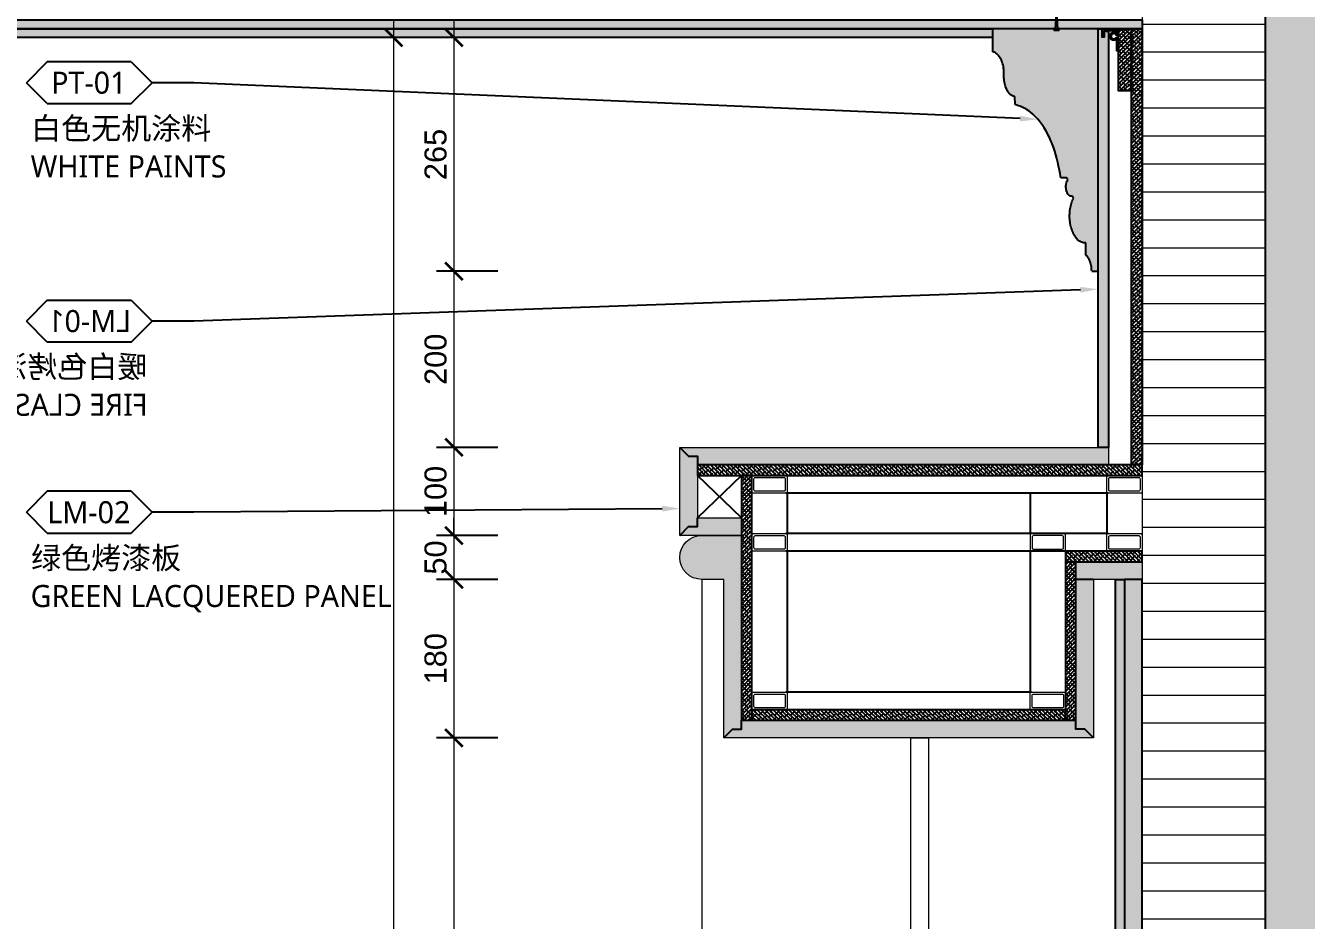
# Model space of a CAD drawing. Header units: millimetres. Extents: x 90086 to 135690, y -7745 to 15991.
# Drawn here: x 131952 to 133406, y 3968 to 4984 of the extents above; entities that cross this region are included whole.
import ezdxf
from ezdxf import colors
from ezdxf.entities.mleader import LeaderData, LeaderLine
from ezdxf.enums import TextEntityAlignment as Align
from ezdxf.math import Vec2, Vec3

# ---------------------------------------------------------------- set-up
doc = ezdxf.new("R2010")
doc.units = ezdxf.units.MM
doc.layers.get('Defpoints').update_dxf_attribs({"color": 250})
for name, color, linetype, lineweight in [('_ACM-A-ANNO-DIMS', 2, 'Continuous', 13), ('_ACM-A-ANNO-DIMS @ 10', 2, 'Continuous', 13), ('_ACM-A-DETL-PATT', 8, 'Continuous', 0), ('_ACM-A-DETL-THIN', 2, 'Continuous', 9), ('_ACM-A-WALL-HACH', 251, 'Continuous', 9), ('I-WALL', 6, 'Continuous', 13), ('IA10-16 Floor Detail$0$A-ELEV-HATC-8', 8, 'Continuous', 5)]:
    doc.layers.add(name, color=color, linetype=linetype, lineweight=lineweight)
for name, color, linetype in [('I-DETL-LW01', 1, 'Continuous'), ('I-DETL-LW02', 2, 'Continuous'), ('I-DETL-LW08', 8, 'Continuous'), ('I-DETL-LW251', 251, 'Continuous'), ('PE-尺寸标注', 44, 'Continuous'), ('WALL TYPE$0$G-ANNO-NOTE-CH', 7, 'Continuous'), ('WALL TYPE$0$HATCH', 8, 'Continuous')]:
    doc.layers.add(name, color=color, linetype=linetype)
doc.styles.add('Arial', font='ARIALUNI.ttf')
doc.styles.add('WALL TYPE$0$Aecom Chinese', font='Microsoft YaHei.ttf')
doc.dimstyles.new('Aec-Arch-M-注释性', dxfattribs={"dimscale": 2, "dimtxt": 2.5, "dimasz": 2, "dimexe": 2, "dimexo": 2, "dimgap": 0.8, "dimtad": 1, "dimdec": 0, "dimrnd": 5, "dimzin": 3, "dimdsep": 46, "dimtxsty": 'Arial', "dimblk": 'WALL TYPE$0$_ArchTick', "dimcen": 2.5, "dimdle": 2, "dimclrd": 256, "dimclrt": 256, "dimazin": 2, "dimtfac": 0.75, "dimtdec": 0, "dimtix": 1, "dimtmove": 2, "dimatfit": 2, "dimfxl": 5, "dimfxlon": 1, "dimtolj": 1, "dimtzin": 0, "dimlwd": -1, "dimarcsym": 0})

# ---------------------------------------------------------------- blocks, each defined once
blk = doc.blocks.new('*U118')
h = blk.add_hatch()
h.set_pattern_fill('0-钢筋混凝土001-DOM', color=250, scale=15, pattern_type=2)
h.set_pattern_definition([(45, (-330, 640), (-53.033, 53.033), []), (50, (-330, 640), (107.58903, -9.4128), [11.25, -123.75]), (355, (-330, 640), (-20.8127, 112.8288), [9, -99]), (100.4514, (-321.03, 639.22), (86.7764, 103.4159), [9.561, -105.1713]), (46.1842, (-330, 670), (160.0862, -24.8279), [16.875, -185.625]), (96.6356, (-316.66, 667.93), (140.1994, 146.1177), [14.3415, -157.757]), (351.1842, (-330, 670), (140.1993, 146.1178), [13.5, -148.5]), (21, (-315, 662.5), (89.53606, -60.39283), [11.25, -123.75]), (326, (-315, 662.5), (36.4973, 108.7725), [9, -99]), (71.4514, (-307.54, 657.47), (126.0334, 48.3796), [9.561, -105.1713]), (37.5, (-330, 640), (1.82398, 49.93408), [0.75, -97.8, 0.75, -100.5, 0.75, -99.375]), (7.5, (-330, 640), (39.46043, 59.16176), [0.75, -57.3, 0.75, -95.55, 0.75, -37.875]), (327.5, (-363.45, 640), (80.07337, -3.38323), [0.75, -37.5, 0.75, -117, 0.75, -155.25]), (317.5, (-378.45, 640), (87.47793, 15.01575), [0.75, -48.75, 0.75, -77.7, 0.75, -110.25])])
h.paths.add_polyline_path([(11800.4, -5294.2), (12330.4, -5294.2), (12330.4, -10369.2), (11800.4, -10369.2)])
blk.add_lwpolyline([(11800.4, -5294.2), (12330.4, -5294.2), (12330.4, -10369.2), (11800.4, -10369.2)], close=True)
blk = doc.blocks.new('WALL TYPE$0$T4')
at = {"ltscale": 3}
h = blk.add_hatch(dxfattribs=at)
h.set_pattern_fill('ANSI31', color=256, scale=19.999872, style=0)
h.set_pattern_definition([(45, (-55928.5647, -42382.0208), (-1.76775564, 1.76775564), [])])
h.paths.add_polyline_path([(0, 25), (-1.3, 5), (1.3, 5)])
for p, q in [((-1.5, 2), (0, 25)), ((0, 25), (1.5, 2)), ((-1.5, 2), (-3, 0)), ((-1.5, 2), (1.5, 2)), ((-1.3, 5), (1.3, 5)), ((1.5, 2), (3, 0))]:
    blk.add_line(p, q, dxfattribs=at)
blk.add_lwpolyline([(-3, 0), (3, 0)], dxfattribs=at)
blk = doc.blocks.new('K_20')
at = {"layer": '_ACM-A-DETL-PATT'}
for points in [[(-18.5, -20), (18.5, -20, 0.4142136), (20, -18.5), (20, -1.5, 0.4142136), (18.5, 0), (-18.5, 0, 0.4142136), (-20, -1.5), (-20, -18.5, 0.4142136)], [(-16.25, -17.75), (16.25, -17.75, 0.4142136), (17.75, -16.25), (17.75, -3.75, 0.4142136), (16.25, -2.25), (-16.25, -2.25, 0.4142136), (-17.75, -3.75), (-17.75, -16.25, 0.4142136)]]:
    blk.add_lwpolyline(points, format="xyb", close=True, dxfattribs=at)
blk = doc.blocks.new('WALL TYPE$0$_ArchTick')
at = {"color": 0, "linetype": 'ByBlock', "const_width": 0.15}
blk.add_lwpolyline([(-0.5, -0.5), (0.5, 0.5)], dxfattribs=at)
blk = doc.blocks.new('*D285')
at = {"layer": '_ACM-A-ANNO-DIMS', "transparency": 16777216}
blk.add_line((132438.2, 4195.4), (132438.2, 3100.7), dxfattribs=at)
at = {"layer": '_ACM-A-ANNO-DIMS', "color": 0, "lineweight": -2, "transparency": 16777216}
for p, q in [((132488.2, 4175.4), (132418.2, 4175.4)), ((132488.2, 3120.7), (132418.2, 3120.7))]:
    blk.add_line(p, q, dxfattribs=at)
at = {"layer": 'Defpoints', "color": 0, "transparency": 16777216}
for p in [(132527.1, 4175.4), (132438.2, 3120.7), (132527.1, 3120.7)]:
    blk.add_point(p, dxfattribs=at)
at = {"layer": '_ACM-A-ANNO-DIMS', "transparency": 16777216, "xscale": 20, "yscale": 20, "zscale": 20}
for p, rotation in [((132438.2, 4175.4), 90), ((132438.2, 3120.7), 270)]:
    blk.add_blockref('WALL TYPE$0$_ArchTick', p, dxfattribs=dict(at, rotation=rotation))
at = {"layer": '_ACM-A-ANNO-DIMS', "transparency": 16777216, "insert": (132417.4, 3648), "char_height": 25, "attachment_point": 5, "rotation": 90, "style": 'Arial'}
blk.add_mtext('\\A1;1055', dxfattribs=at)
blk = doc.blocks.new('*D286')
at = {"layer": '_ACM-A-ANNO-DIMS', "transparency": 16777216}
blk.add_line((132438.2, 4375.4), (132438.2, 4155.4), dxfattribs=at)
at = {"layer": '_ACM-A-ANNO-DIMS', "color": 0, "lineweight": -2, "transparency": 16777216}
for p, q in [((132488.2, 4355.4), (132418.2, 4355.4)), ((132488.2, 4175.4), (132418.2, 4175.4))]:
    blk.add_line(p, q, dxfattribs=at)
at = {"layer": 'Defpoints', "color": 0, "transparency": 16777216}
for p in [(132527.1, 4355.4), (132438.2, 4175.4), (132527.1, 4175.4)]:
    blk.add_point(p, dxfattribs=at)
at = {"layer": '_ACM-A-ANNO-DIMS', "transparency": 16777216, "xscale": 20, "yscale": 20, "zscale": 20}
for p, rotation in [((132438.2, 4355.4), 90), ((132438.2, 4175.4), 270)]:
    blk.add_blockref('WALL TYPE$0$_ArchTick', p, dxfattribs=dict(at, rotation=rotation))
at = {"layer": '_ACM-A-ANNO-DIMS', "transparency": 16777216, "insert": (132417.4, 4265.4), "char_height": 25, "attachment_point": 5, "rotation": 90, "style": 'Arial'}
blk.add_mtext('\\A1;180', dxfattribs=at)
blk = doc.blocks.new('*D287')
at = {"layer": '_ACM-A-ANNO-DIMS', "transparency": 16777216}
for p, q in [((132438.2, 4405.2), (132438.2, 4425.2)), ((132438.2, 4405.2), (132438.2, 4355.4)), ((132438.2, 4355.4), (132438.2, 4335.4))]:
    blk.add_line(p, q, dxfattribs=at)
at = {"layer": '_ACM-A-ANNO-DIMS', "color": 0, "lineweight": -2, "transparency": 16777216}
for p, q in [((132488.2, 4405.2), (132418.2, 4405.2)), ((132488.2, 4355.4), (132418.2, 4355.4))]:
    blk.add_line(p, q, dxfattribs=at)
at = {"layer": 'Defpoints', "color": 0, "transparency": 16777216}
for p in [(132527.1, 4405.2), (132438.2, 4355.4), (132527.1, 4355.4)]:
    blk.add_point(p, dxfattribs=at)
at = {"layer": '_ACM-A-ANNO-DIMS', "transparency": 16777216, "xscale": 20, "yscale": 20, "zscale": 20}
for p, rotation in [((132438.2, 4405.2), 270), ((132438.2, 4355.4), 90)]:
    blk.add_blockref('WALL TYPE$0$_ArchTick', p, dxfattribs=dict(at, rotation=rotation))
at = {"layer": '_ACM-A-ANNO-DIMS', "transparency": 16777216, "insert": (132417.4, 4380.3), "char_height": 25, "attachment_point": 5, "rotation": 90, "style": 'Arial'}
blk.add_mtext('\\A1;50', dxfattribs=at)
blk = doc.blocks.new('*D288')
at = {"layer": '_ACM-A-ANNO-DIMS', "transparency": 16777216}
blk.add_line((132438.2, 4525.4), (132438.2, 4385.2), dxfattribs=at)
at = {"layer": '_ACM-A-ANNO-DIMS', "color": 0, "lineweight": -2, "transparency": 16777216}
for p, q in [((132488.2, 4505.4), (132418.2, 4505.4)), ((132488.2, 4405.2), (132418.2, 4405.2))]:
    blk.add_line(p, q, dxfattribs=at)
at = {"layer": 'Defpoints', "color": 0, "transparency": 16777216}
for p in [(132527.1, 4505.4), (132438.2, 4405.2), (132527.1, 4405.2)]:
    blk.add_point(p, dxfattribs=at)
at = {"layer": '_ACM-A-ANNO-DIMS', "transparency": 16777216, "xscale": 20, "yscale": 20, "zscale": 20}
for p, rotation in [((132438.2, 4505.4), 90), ((132438.2, 4405.2), 270)]:
    blk.add_blockref('WALL TYPE$0$_ArchTick', p, dxfattribs=dict(at, rotation=rotation))
at = {"layer": '_ACM-A-ANNO-DIMS', "transparency": 16777216, "insert": (132417.4, 4455.3), "char_height": 25, "attachment_point": 5, "rotation": 90, "style": 'Arial'}
blk.add_mtext('\\A1;100', dxfattribs=at)
blk = doc.blocks.new('*D289')
at = {"layer": '_ACM-A-ANNO-DIMS', "transparency": 16777216}
blk.add_line((132438.2, 4725.4), (132438.2, 4485.4), dxfattribs=at)
at = {"layer": '_ACM-A-ANNO-DIMS', "color": 0, "lineweight": -2, "transparency": 16777216}
for p, q in [((132488.2, 4705.4), (132418.2, 4705.4)), ((132488.2, 4505.4), (132418.2, 4505.4))]:
    blk.add_line(p, q, dxfattribs=at)
at = {"layer": 'Defpoints', "color": 0, "transparency": 16777216}
for p in [(132527.1, 4705.4), (132438.2, 4505.4), (132527.1, 4505.4)]:
    blk.add_point(p, dxfattribs=at)
at = {"layer": '_ACM-A-ANNO-DIMS', "transparency": 16777216, "xscale": 20, "yscale": 20, "zscale": 20}
for p, rotation in [((132438.2, 4705.4), 90), ((132438.2, 4505.4), 270)]:
    blk.add_blockref('WALL TYPE$0$_ArchTick', p, dxfattribs=dict(at, rotation=rotation))
at = {"layer": '_ACM-A-ANNO-DIMS', "transparency": 16777216, "insert": (132417.4, 4605.4), "char_height": 25, "attachment_point": 5, "rotation": 90, "style": 'Arial'}
blk.add_mtext('\\A1;200', dxfattribs=at)
blk = doc.blocks.new('*D290')
at = {"layer": '_ACM-A-ANNO-DIMS', "transparency": 16777216}
blk.add_line((132438.2, 4990.7), (132438.2, 4685.4), dxfattribs=at)
at = {"layer": '_ACM-A-ANNO-DIMS', "color": 0, "lineweight": -2, "transparency": 16777216}
for p, q in [((132488.2, 4970.7), (132418.2, 4970.7)), ((132488.2, 4705.4), (132418.2, 4705.4))]:
    blk.add_line(p, q, dxfattribs=at)
at = {"layer": 'Defpoints', "color": 0, "transparency": 16777216}
for p in [(132527.1, 4970.7), (132438.2, 4705.4), (132527.1, 4705.4)]:
    blk.add_point(p, dxfattribs=at)
at = {"layer": '_ACM-A-ANNO-DIMS', "transparency": 16777216, "xscale": 20, "yscale": 20, "zscale": 20}
for p, rotation in [((132438.2, 4970.7), 90), ((132438.2, 4705.4), 270)]:
    blk.add_blockref('WALL TYPE$0$_ArchTick', p, dxfattribs=dict(at, rotation=rotation))
at = {"layer": '_ACM-A-ANNO-DIMS', "transparency": 16777216, "insert": (132417.4, 4838), "char_height": 25, "attachment_point": 5, "rotation": 90, "style": 'Arial'}
blk.add_mtext('\\A1;265', dxfattribs=at)
blk = doc.blocks.new('*D291')
at = {"layer": '_ACM-A-ANNO-DIMS', "transparency": 16777216}
blk.add_line((132369.7, 4990.7), (132369.7, 1250.7), dxfattribs=at)
at = {"layer": '_ACM-A-ANNO-DIMS', "color": 0, "lineweight": -2, "transparency": 16777216}
for p, q in [((132419.7, 4970.7), (132349.7, 4970.7)), ((132419.7, 1270.7), (132349.7, 1270.7))]:
    blk.add_line(p, q, dxfattribs=at)
at = {"layer": 'Defpoints', "color": 0, "transparency": 16777216}
for p in [(132527.1, 4970.7), (132369.7, 1270.7), (132527.1, 1270.7)]:
    blk.add_point(p, dxfattribs=at)
at = {"layer": '_ACM-A-ANNO-DIMS', "transparency": 16777216, "xscale": 20, "yscale": 20, "zscale": 20}
for p, rotation in [((132369.7, 4970.7), 90), ((132369.7, 1270.7), 270)]:
    blk.add_blockref('WALL TYPE$0$_ArchTick', p, dxfattribs=dict(at, rotation=rotation))
at = {"layer": '_ACM-A-ANNO-DIMS', "transparency": 16777216, "insert": (132349, 3120.7), "char_height": 25, "attachment_point": 5, "rotation": 90, "style": 'Arial'}
blk.add_mtext('\\A1;3700', dxfattribs=at)
blk = doc.blocks.new('WHA12202707')
at = {"transparency": 16777216}
for p, q in [((2.38, 2.38), (0, 0)), ((11.91, 2.38), (2.38, 2.38)), ((11.91, 2.38), (14.29, 0)), ((2.38, -2.38), (0, 0)), ((11.91, -2.38), (14.29, 0)), ((2.38, -2.38), (11.91, -2.38))]:
    blk.add_line(p, q, dxfattribs=at)
at = {"transparency": 16777216, "style": 'WALL TYPE$0$Aecom Chinese'}
blk.add_attdef('英文2', (0.49, -14.58), '', height=2.5, dxfattribs=at)
at = {"layer": 'WALL TYPE$0$G-ANNO-NOTE-CH', "transparency": 16777216, "style": 'WALL TYPE$0$Aecom Chinese'}
blk.add_attdef('编号', text='', height=2.5, dxfattribs=at).set_placement((7.1, 0), align=Align.MIDDLE)
for tag, p in [('中文', (0.54, -5.18)), ('英文', (0.49, -9.51))]:
    blk.add_attdef(tag, text='', height=2.5, dxfattribs=at).set_placement(p, align=Align.MIDDLE_LEFT)

msp = doc.modelspace()

# ---------------------------------------------------------------- hatches: boundary and pattern name
at = {"layer": '_ACM-A-WALL-HACH'}
h = msp.add_hatch(dxfattribs=at)
h.set_pattern_fill('ANSI31', color=256, scale=10, angle=-45)
h.set_pattern_definition([(360, (119955.28, 93028.86), (1e-14, 31.75), [])])
h.paths.add_polyline_path([(133359.7, 870.7), (133359.7, 5895.7), (133219.7, 5895.7), (133219.7, 870.7)])
at = {"layer": 'I-DETL-LW251'}
h = msp.add_hatch(dxfattribs=at)
h.set_pattern_fill('AR-SAND', color=250, scale=0.05, angle=180, style=0)
h.set_pattern_definition([(217.5, (144109.6303, 23031.4153), (0.08000156, -2.44706619), [0, -1.9304, 0, -2.159, 0, -2.06375]), (187.5, (144109.6303, 23031.4153), (-2.2476164, -3.5841255), [0, -1.0414, 0, -1.7399, 0, -0.66675]), (147.5, (144111.1924, 23031.4153), (-3.95496185, -0.00718592), [0, -0.635, 0, -2.286, 0, -2.9845]), (137.5, (144111.1924, 23031.4153), (-3.81778226, -1.1146466), [0, -0.3175, 0, -1.4986, 0, -1.7145])])
h.paths.add_polyline_path([(133219.7, 4980.7), (129039.7, 4980.7), (129039.7, 4990.7), (133219.7, 4990.7)])
h = msp.add_hatch(dxfattribs=at)
h.set_pattern_fill('AR-SAND', color=250, scale=0.05, angle=180, style=0)
h.set_pattern_definition([(217.5, (144109.6303, 23021.4153), (0.08000156, -2.44706619), [0, -1.9304, 0, -2.159, 0, -2.06375]), (187.5, (144109.6303, 23021.4153), (-2.2476164, -3.5841255), [0, -1.0414, 0, -1.7399, 0, -0.66675]), (147.5, (144111.1924, 23021.4153), (-3.95496185, -0.00718592), [0, -0.635, 0, -2.286, 0, -2.9845]), (137.5, (144111.1924, 23021.4153), (-3.81778226, -1.1146466), [0, -0.3175, 0, -1.4986, 0, -1.7145])])
h.paths.add_polyline_path([(133049.7, 4970.7), (129039.7, 4970.7), (129039.7, 4980.7), (133049.7, 4980.7)])
h = msp.add_hatch(dxfattribs=at)
h.set_pattern_fill('AR-SAND', color=250, scale=0.05, angle=180, style=0)
h.set_pattern_definition([(217.5, (132673.5783, 4705.3645), (0.0800016, -2.447066), [0, -1.9304, 0, -2.159, 0, -2.06375]), (187.5, (132673.5783, 4705.3645), (-2.247616, -3.584126), [0, -1.0414, 0, -1.7399, 0, -0.66675]), (147.5, (132675.1404, 4705.3645), (-3.954962, -0.007186), [0, -0.635, 0, -2.286, 0, -2.9845]), (137.5, (132675.1404, 4705.3645), (-3.817782, -1.114647), [0, -0.3175, 0, -1.4986, 0, -1.7145])])
edge = h.paths.add_edge_path()
edge.add_spline(control_points=[(133127.5, 4811.5), (133125.3, 4823.2), (133122.2, 4840.3), (133110.9, 4866), (133099.5, 4881.8), (133085.3, 4891.5), (133079.2, 4893.5), (133075.6, 4894.6)], knot_values=[0, 0, 0, 0, 35.548758, 51.802772, 84.100241, 92.033165, 103.123763, 103.123763, 103.123763, 103.123763], degree=3, periodic=0)
edge.add_line((133075.6, 4894.6), (133075.4, 4903.8))
edge.add_spline(control_points=[(133075.4, 4903.8), (133075.1, 4903.8), (133074.1, 4903.9), (133072, 4904.6), (133069.7, 4906.3), (133067.2, 4909.3), (133064.9, 4913.8), (133063.6, 4918.8), (133062.9, 4923.4), (133062.9, 4925.7), (133062.9, 4926.9)], knot_values=[0, 0, 0, 0, 1.005798, 3.012987, 6.320653, 9.569338, 14.716258, 21.389165, 24.91162, 28.497058, 28.497058, 28.497058, 28.497058], degree=3, periodic=0)
edge.add_spline(control_points=[(133062.9, 4926.9), (133062.9, 4927.5), (133062.9, 4928.8), (133062.9, 4931.8), (133062.6, 4935.4), (133061.9, 4939.5), (133060.9, 4942.8), (133059.7, 4945.8), (133058.1, 4948.8), (133056.1, 4951.3), (133053.9, 4953.2), (133052.1, 4954), (133050.8, 4954.4), (133050.1, 4954.5), (133049.7, 4954.6)], knot_values=[0, 0, 0, 0, 1.805164, 3.656498, 9.134387, 12.68478, 16.107635, 19.329321, 22.329055, 26.397763, 28.815864, 31.040912, 32.106529, 33.155319, 33.155319, 33.155319, 33.155319], degree=3, periodic=0)
edge.add_line((133049.7, 4954.6), (133049.7, 4970.7))
edge.add_line((133049.7, 4970.7), (133049.7, 4980.7))
edge.add_line((133049.7, 4980.7), (133169.7, 4980.7))
edge.add_line((133169.7, 4980.7), (133169.7, 4705.4))
edge.add_line((133169.7, 4705.4), (133162.5, 4705.4))
edge.add_spline(control_points=[(133162.5, 4705.4), (133162.4, 4707.6), (133162.3, 4710.8), (133161.3, 4715), (133160.1, 4718.3), (133158.4, 4721.4), (133156.8, 4723.1), (133156, 4723.8)], knot_values=[0, 0, 0, 0, 6.613934, 9.596978, 13.010541, 16.993684, 20.094931, 20.094931, 20.094931, 20.094931], degree=3, periodic=0)
edge.add_line((133156, 4723.8), (133156, 4737.7))
edge.add_spline(control_points=[(133156, 4737.7), (133155.4, 4737.6), (133154.1, 4737.5), (133151.4, 4738), (133148.1, 4739.6), (133145.4, 4742.3), (133142.8, 4745.9), (133141.1, 4749.3), (133139.7, 4753), (133138.9, 4756.1), (133138.2, 4759.3), (133137.7, 4762.7), (133137.4, 4767.3), (133137.5, 4771.9), (133138.1, 4776.4), (133138.7, 4779.6), (133139.5, 4782.7), (133140.5, 4785.7), (133141.3, 4787.5), (133141.8, 4788.4)], knot_values=[0, 0, 0, 0, 1.954924, 3.912581, 8.036047, 12.727463, 15.354572, 21.082902, 24.15009, 27.336912, 30.629704, 34.013579, 37.472966, 44.386358, 47.768597, 51.076992, 54.295003, 57.407742, 60.402672, 60.402672, 60.402672, 60.402672], degree=3, periodic=0)
edge.add_line((133141.8, 4788.4), (133140.5, 4790.7))
edge.add_spline(control_points=[(133140.5, 4790.7), (133140.2, 4790.7), (133139.7, 4790.5), (133139, 4790.5), (133138.2, 4790.7), (133137.5, 4791), (133136.8, 4791.5), (133135.9, 4792.4), (133134.9, 4793.8), (133134, 4795.9), (133133.5, 4798.4), (133133.3, 4800.9), (133133.4, 4803.1), (133133.7, 4805.2), (133134.2, 4807.2), (133134.9, 4808.5), (133135.3, 4809.2)], knot_values=[0, 0, 0, 0, 0.762887, 1.520097, 2.255824, 3.038394, 3.873486, 4.776804, 6.811339, 9.092138, 11.573687, 14.203705, 16.847905, 18.128699, 20.56714, 22.802331, 22.802331, 22.802331, 22.802331], degree=3, periodic=0)
edge.add_line((133135.3, 4809.2), (133134, 4811.5))
edge.add_line((133134, 4811.5), (133127.5, 4811.5))
h = msp.add_hatch(dxfattribs=at)
h.set_pattern_fill('ANSI38', color=250)
h.set_pattern_definition([(45, (134042.6105, 5448.942), (-2.245064, 2.245064), []), (135, (134042.6105, 5448.942), (-6.735192, 2.245064), [7.9375, -4.7625])])
h.paths.add_polyline_path([(133207.8, 4910.1), (133193, 4910.1), (133193, 4980.7), (133207.8, 4980.7)])
h = msp.add_hatch(dxfattribs=at)
h.set_pattern_fill('ANSI38', color=250)
h.set_pattern_definition([(45, (97051.8234, -5846.408), (-2.24506403, 2.24506403), []), (135, (97051.8234, -5846.408), (-6.7351921, 2.24506403), [7.9375, -4.7625])])
h.paths.add_polyline_path([(133219.8, 4485.4), (133207.8, 4485.4), (133207.8, 4980.7), (133219.8, 4980.7)])
h = msp.add_hatch(dxfattribs=at)
h.set_pattern_fill('ANSI38', color=250, angle=-90)
h.set_pattern_definition([(315, (124042.455, 59708.2444), (2.24506403, 2.24506403), []), (45, (124042.455, 59708.2444), (2.24506403, 6.73519209), [7.9375, -4.7625])])
h.paths.add_polyline_path([(133219.7, 4473.4), (133219.7, 4485.4), (132714.7, 4485.4), (132714.7, 4473.4)])
h = msp.add_hatch(dxfattribs=at)
h.set_pattern_fill('ANSI38', color=250)
h.set_pattern_definition([(45, (77541.8305, -4476.891), (-2.24506403, 2.24506403), []), (135, (77541.8305, -4476.891), (-6.73519209, 2.24506403), [7.9375, -4.7625])])
h.paths.add_polyline_path([(132776.7, 4473.4), (132764.7, 4473.4), (132764.7, 4195.4), (132776.7, 4195.4)])
h = msp.add_hatch(dxfattribs=at)
h.set_pattern_fill('ANSI38', color=250, angle=-90)
h.set_pattern_definition([(315, (124042.455, 59610.2444), (2.24506403, 2.24506403), []), (45, (124042.455, 59610.2444), (2.24506403, 6.73519209), [7.9375, -4.7625])])
h.paths.add_polyline_path([(133219.7, 4375.4), (133219.7, 4387.4), (133132.7, 4387.4), (133132.7, 4375.4)])
h = msp.add_hatch(dxfattribs=at)
h.set_pattern_fill('ANSI38', color=250)
h.set_pattern_definition([(45, (77909.8218, -4476.891), (-2.24506403, 2.24506403), []), (135, (77909.8218, -4476.891), (-6.73519209, 2.24506403), [7.9375, -4.7625])])
h.paths.add_polyline_path([(133144.7, 4375.4), (133132.7, 4375.4), (133132.7, 4195.4), (133144.7, 4195.4)])
h = msp.add_hatch(dxfattribs=at)
h.set_pattern_fill('ANSI38', color=250, angle=90)
h.set_pattern_definition([(135, (141612.086, -51027.5154), (-2.24506403, -2.24506403), []), (225, (141612.086, -51027.5154), (-2.24506403, -6.73519209), [7.9375, -4.7625])])
h.paths.add_polyline_path([(132776.7, 4207.4), (132776.7, 4195.4), (133132.7, 4195.4), (133132.7, 4207.4)])
at = {"layer": 'IA10-16 Floor Detail$0$A-ELEV-HATC-8'}
h = msp.add_hatch(dxfattribs=at)
h.set_pattern_fill('ANSI33', color=8)
h.paths.add_polyline_path([(133189.7, 4355.4), (133199.7, 4355.4), (133199.7, 3105.7), (133189.7, 3105.7)])
at = {"layer": 'PE-尺寸标注'}
h = msp.add_hatch(dxfattribs=at)
h.set_pattern_fill('木纹面1', color=250, scale=5, style=0, pattern_type=2)
h.set_pattern_definition([(63.43495, (97275.375, -6001.798), (20, -1e-09), [4.621368, -17.739311]), (40.601295, (97262.217, -5984.504), (20, 2e-08), [4.158067, -88.037378]), (40.601295, (97272.217, -5964.504), (20, 2e-08), [4.158067, -88.037378]), (40.601295, (97282.217, -5944.504), (20, -1e-08), [4.158067, -88.037378]), (63.43495, (97265.227, -6004.592), (20, -1e-09), [4.237008, -18.123672]), (50.19443, (97267.122, -6000.803), (20, 8e-10), [2.24049, -75.862006]), (50.19443, (97277.122, -5980.803), (20, 8e-10), [2.24049, -75.862006]), (50.19443, (97287.122, -5960.803), (20, 8e-10), [2.24049, -75.862006]), (21.80141, (97268.556, -5999.0815), (20, -3e-08), [2.868712, -50.982936]), (33.690068, (97271.22, -5998.016), (20, -1e-08), [2.521813, -33.5337]), (63.43495, (97273.318, -5996.617), (20, -8e-09), [3.355288, -19.005391]), (45, (97274.819, -5993.616), (20, 0), [2.717818, -53.850724]), (45, (97284.819, -5973.616), (20, 0), [2.717818, -53.850724]), (21.80141, (97276.74, -5991.6944), (20, -3e-08), [2.19237, -51.659278]), (63.43495, (97258.746, -6005.055), (20, -8e-09), [7.1896, -15.17108]), (50.19443, (97261.961, -5998.624), (20, 8e-10), [4.573562, -73.528935]), (50.19443, (97271.961, -5978.624), (20, 8e-10), [4.573562, -73.528935]), (50.19443, (97281.961, -5958.624), (20, 8e-10), [4.573562, -73.528935]), (33.690068, (97264.889, -5995.11), (20, -1e-08), [2.24056, -33.814953]), (15.945396, (97266.7535, -5993.8676), (20, -1.45e-06), [3.562485, -69.238614]), (33.690068, (97270.179, -5992.889), (20, -1e-08), [4.092967, -31.962546]), (50.19443, (97273.584, -5990.619), (20, 8e-10), [5.197338, -72.90516]), (50.19443, (97283.584, -5970.619), (20, 8e-10), [5.197338, -72.90516]), (50.19443, (97293.584, -5950.619), (20, -3e-09), [5.197338, -72.90516]), (21.80141, (97276.912, -5986.626), (20, -3e-08), [5.714501, -48.137147]), (50.19443, (97257.441, -5997.664), (20, 8e-10), [5.214067, -72.88843]), (50.19443, (97267.441, -5977.664), (20, 8e-10), [5.214067, -72.88843]), (50.19443, (97277.441, -5957.664), (20, 8e-10), [5.214067, -72.88843]), (33.690068, (97260.779, -5993.658), (20, -1e-08), [4.838075, -31.217438]), (26.56505, (97264.805, -5990.975), (20, 1e-09), [7.98596, -81.45676]), (26.56505, (97274.805, -5970.975), (20, 1e-09), [7.98596, -81.45676]), (40.601295, (97271.948, -5987.403), (20, 2e-08), [4.3193, -87.876143]), (40.601295, (97281.948, -5967.403), (20, 2e-08), [4.3193, -87.876143]), (40.601295, (97291.948, -5947.403), (20, 2e-08), [4.3193, -87.876143]), (33.690068, (97258.776, -5990.88), (20, -1e-08), [2.735792, -33.319722]), (26.56505, (97261.052, -5989.363), (20, 8e-09), [7.158076, -82.284643]), (26.56505, (97271.052, -5969.363), (20, -8e-08), [7.158076, -82.284643]), (40.601295, (97267.455, -5986.161), (20, 2e-08), [1.700823, -90.49462]), (40.601295, (97277.455, -5966.161), (20, 2e-08), [1.700823, -90.49462]), (40.601295, (97287.455, -5946.161), (20, 2e-08), [1.700823, -90.49462])])
h.paths.add_polyline_path([(133181.7, 4505.4), (133169.7, 4505.4), (133169.7, 4980.7), (133174.2, 4980.7), (133174.2, 4971.5), (133177, 4971.5), (133177, 4978.1), (133181.7, 4978.1)])
h = msp.add_hatch(dxfattribs=at)
h.set_pattern_fill('木纹面1', color=250, scale=5, style=0, pattern_type=2)
h.set_pattern_definition([(63.435, (132712.644, 4406.231), (20, -1e-09), [4.6214, -17.7393]), (40.6013, (132699.487, 4423.525), (20, 2e-08), [4.158, -88.0374]), (40.6013, (132709.487, 4443.525), (20, 2e-08), [4.158, -88.0374]), (40.6013, (132719.487, 4463.525), (20, -1e-08), [4.158, -88.0374]), (63.435, (132702.496, 4403.436), (20, -1e-09), [4.237, -18.1237]), (50.1944, (132704.391, 4407.226), (20, 8e-10), [2.2405, -75.862]), (50.1944, (132714.391, 4427.226), (20, 8e-10), [2.2405, -75.862]), (50.1944, (132724.391, 4447.226), (20, 8e-10), [2.2405, -75.862]), (21.8014, (132705.8254, 4408.947), (20, -3e-08), [2.8687, -50.9829]), (33.69, (132708.489, 4410.012), (20, -1e-08), [2.5218, -33.5337]), (63.435, (132710.587, 4411.411), (20, -8e-09), [3.3553, -19.0054]), (45, (132712.088, 4414.412), (20, 0), [2.7178, -53.8507]), (45, (132722.088, 4434.412), (20, 0), [2.7178, -53.8507]), (21.8014, (132714.0095, 4416.334), (20, -3e-08), [2.1924, -51.6593]), (63.435, (132696.015, 4402.974), (20, -8e-09), [7.1896, -15.1711]), (50.1944, (132699.23, 4409.405), (20, 8e-10), [4.5736, -73.529]), (50.1944, (132709.23, 4429.405), (20, 8e-10), [4.5736, -73.529]), (50.1944, (132719.23, 4449.405), (20, 8e-10), [4.5736, -73.529]), (33.69, (132702.158, 4412.918), (20, -1e-08), [2.24056, -33.81495]), (15.9454, (132704.0226, 4414.161), (20, -1e-06), [3.5625, -69.2386]), (33.69, (132707.448, 4415.14), (20, -1e-08), [4.093, -31.96255]), (50.1944, (132710.854, 4417.41), (20, 8e-10), [5.1973, -72.9052]), (50.1944, (132720.854, 4437.41), (20, 8e-10), [5.1973, -72.9052]), (50.1944, (132730.854, 4457.41), (20, -3e-09), [5.1973, -72.9052]), (21.8014, (132714.181, 4421.403), (20, -3e-08), [5.7145, -48.13715]), (50.1944, (132694.71, 4410.365), (20, 8e-10), [5.214, -72.8884]), (50.1944, (132704.71, 4430.365), (20, 8e-10), [5.214, -72.8884]), (50.1944, (132714.71, 4450.365), (20, 8e-10), [5.214, -72.8884]), (33.69, (132698.048, 4414.37), (20, -1e-08), [4.8381, -31.2174]), (26.565, (132702.074, 4417.054), (20, 1e-09), [7.986, -81.4568]), (26.565, (132712.074, 4437.054), (20, 1e-09), [7.986, -81.4568]), (40.6013, (132709.217, 4420.625), (20, 2e-08), [4.3193, -87.8761]), (40.6013, (132719.217, 4440.625), (20, 2e-08), [4.3193, -87.8761]), (40.6013, (132729.217, 4460.625), (20, 2e-08), [4.3193, -87.8761]), (33.69, (132696.045, 4417.148), (20, -1e-08), [2.7358, -33.3197]), (26.565, (132698.321, 4418.666), (20, 8e-09), [7.1581, -82.2846]), (26.565, (132708.321, 4438.666), (20, -8e-08), [7.1581, -82.2846]), (40.6013, (132704.724, 4421.867), (20, 2e-08), [1.7008, -90.4946]), (40.6013, (132714.724, 4441.867), (20, 2e-08), [1.7008, -90.4946]), (40.6013, (132724.724, 4461.867), (20, 2e-08), [1.7008, -90.4946])])
h.paths.add_polyline_path([(133181.7, 4485.4), (133181.7, 4505.4), (132694.7, 4505.4), (132694.7, 4405.4), (132764.7, 4405.4), (132764.7, 4425.4), (132714.7, 4425.4), (132714.7, 4485.4)])
h = msp.add_hatch(dxfattribs=at)
h.set_pattern_fill('木纹面1', color=250, scale=5, style=0, pattern_type=2)
h.set_pattern_definition([(63.435, (132712.644, 4176.231), (20, -1e-09), [4.6214, -17.7393]), (40.6013, (132699.487, 4193.525), (20, 2e-08), [4.158, -88.0374]), (40.6013, (132709.487, 4213.525), (20, 2e-08), [4.158, -88.0374]), (40.6013, (132719.487, 4233.525), (20, -1e-08), [4.158, -88.0374]), (63.435, (132702.496, 4173.436), (20, -1e-09), [4.237, -18.1237]), (50.1944, (132704.391, 4177.226), (20, 8e-10), [2.2405, -75.862]), (50.1944, (132714.391, 4197.226), (20, 8e-10), [2.2405, -75.862]), (50.1944, (132724.391, 4217.226), (20, 8e-10), [2.2405, -75.862]), (21.8014, (132705.8254, 4178.947), (20, -3e-08), [2.8687, -50.98294]), (33.69, (132708.489, 4180.012), (20, -1e-08), [2.5218, -33.5337]), (63.435, (132710.587, 4181.411), (20, -8e-09), [3.3553, -19.0054]), (45, (132712.088, 4184.412), (20, 0), [2.7178, -53.8507]), (45, (132722.088, 4204.412), (20, 0), [2.7178, -53.8507]), (21.8014, (132714.0095, 4186.334), (20, -3e-08), [2.1924, -51.6593]), (63.435, (132696.015, 4172.974), (20, -8e-09), [7.1896, -15.1711]), (50.1944, (132699.23, 4179.405), (20, 8e-10), [4.5736, -73.529]), (50.1944, (132709.23, 4199.405), (20, 8e-10), [4.5736, -73.529]), (50.1944, (132719.23, 4219.405), (20, 8e-10), [4.5736, -73.529]), (33.69, (132702.158, 4182.918), (20, -1e-08), [2.24056, -33.81495]), (15.9454, (132704.0226, 4184.161), (20, -1e-06), [3.5625, -69.2386]), (33.69, (132707.448, 4185.14), (20, -1e-08), [4.093, -31.96255]), (50.1944, (132710.854, 4187.41), (20, 8e-10), [5.1973, -72.9052]), (50.1944, (132720.854, 4207.41), (20, 8e-10), [5.1973, -72.9052]), (50.1944, (132730.854, 4227.41), (20, -3e-09), [5.1973, -72.9052]), (21.8014, (132714.181, 4191.403), (20, -3e-08), [5.7145, -48.13715]), (50.1944, (132694.71, 4180.365), (20, 8e-10), [5.214, -72.8884]), (50.1944, (132704.71, 4200.365), (20, 8e-10), [5.214, -72.8884]), (50.1944, (132714.71, 4220.365), (20, 8e-10), [5.214, -72.8884]), (33.69, (132698.048, 4184.37), (20, -1e-08), [4.8381, -31.21744]), (26.565, (132702.074, 4187.054), (20, 1e-09), [7.986, -81.4568]), (26.565, (132712.074, 4207.054), (20, 1e-09), [7.986, -81.4568]), (40.6013, (132709.217, 4190.625), (20, 2e-08), [4.3193, -87.8761]), (40.6013, (132719.217, 4210.625), (20, 2e-08), [4.3193, -87.8761]), (40.6013, (132729.217, 4230.625), (20, 2e-08), [4.3193, -87.8761]), (33.69, (132696.045, 4187.148), (20, -1e-08), [2.7358, -33.3197]), (26.565, (132698.321, 4188.666), (20, 8e-09), [7.1581, -82.2846]), (26.565, (132708.321, 4208.666), (20, -8e-08), [7.1581, -82.2846]), (40.6013, (132704.724, 4191.867), (20, 2e-08), [1.7008, -90.4946]), (40.6013, (132714.724, 4211.867), (20, 2e-08), [1.7008, -90.4946]), (40.6013, (132724.724, 4231.867), (20, 2e-08), [1.7008, -90.4946])])
h.paths.add_polyline_path([(132764.7, 4405.4), (132719.7, 4405.4, 1), (132719.7, 4355.4), (132744.7, 4355.4), (132744.7, 4175.4), (133164.7, 4175.4), (133164.7, 4355.4), (133219.7, 4355.4), (133219.7, 4375.4), (133144.7, 4375.4), (133144.7, 4195.4), (132764.7, 4195.4)])
at = {"layer": 'WALL TYPE$0$HATCH'}
h = msp.add_hatch(dxfattribs=at)
h.set_pattern_fill('AR-SAND', color=8, scale=0.1)
h.paths.add_polyline_path([(133219.7, 2120.7), (133219.7, 4355.4), (133199.7, 4355.4), (133199.7, 2100.7), (133219.7, 2100.7)])

# ---------------------------------------------------------------- linework, layer by layer
at = {"color": 251}
for p, q in [((132764.7, 4473.4), (132714.7, 4425.4)), ((132764.7, 4425.4), (132714.7, 4473.4))]:
    msp.add_line(p, q, dxfattribs=at)
msp.add_arc((133187.8, 4972.2, -0.4), 4.51, 45.3033, 314.6967)
at = {"layer": '_ACM-A-DETL-THIN'}
msp.add_lwpolyline([(133181.7, 4485.4), (132714.7, 4485.4), (132714.7, 4425.4), (132764.7, 4425.4), (132764.7, 4405.4), (132694.7, 4405.4), (132694.7, 4505.4), (133181.7, 4505.4)], close=True, dxfattribs=at)
msp.add_lwpolyline([(133219.7, 4375.4), (133219.7, 4355.4), (133164.7, 4355.4), (133164.7, 4175.4), (132744.7, 4175.4), (132744.7, 4355.4), (132719.7, 4355.4, -1), (132719.7, 4405.4), (132764.7, 4405.4), (132764.7, 4195.4), (133144.7, 4195.4), (133144.7, 4375.4)], format="xyb", close=True, dxfattribs=at)
at = {"layer": '_ACM-A-DETL-THIN', "color": 8}
msp.add_lwpolyline([(132719.7, 4355.4), (132719.7, 2120.7)], dxfattribs=at)
msp.add_lwpolyline([(132977.2, 3130.7), (132957.2, 3130.7), (132957.2, 4175.4), (132977.2, 4175.4)], close=True, dxfattribs=at)
at = {"layer": 'I-DETL-LW01', "elevation": -0.5}
for points in [[(133207.8, 4910.1), (133193, 4910.1), (133193, 4980.7), (133207.8, 4980.7)], [(133219.8, 4485.4), (133207.8, 4485.4), (133207.8, 4980.7), (133219.8, 4980.7)]]:
    msp.add_lwpolyline(points, close=True, dxfattribs=at)
at = {"layer": 'I-DETL-LW01'}
for points in [[(132694.7, 4505.4), (132704.7, 4495.4), (132714.7, 4495.4), (132714.7, 4485.4)], [(133181.2, 4453.4), (132815.2, 4453.4)], [(132816.7, 4453.4), (132816.7, 4407.4)], [(133092.7, 4453.4), (133092.7, 4407.4)], [(133179.7, 4453.4), (133179.7, 4407.4)], [(132694.7, 4405.4), (132704.7, 4415.4), (132714.7, 4415.4), (132714.7, 4425.4)], [(133181.2, 4407.4), (132815.2, 4407.4)], [(133181.2, 4387.4), (132815.2, 4387.4)], [(132816.7, 4387.4), (132816.7, 4227.4)], [(133092.7, 4387.4), (133092.7, 4227.4)], [(133164.7, 4355.4), (133144.7, 4355.4)], [(133094.2, 4227.4), (132815.2, 4227.4)], [(132744.7, 4175.4), (132754.7, 4185.4), (132764.7, 4185.4), (132764.7, 4195.4)], [(133164.7, 4175.4), (133154.7, 4185.4), (133144.7, 4185.4), (133144.7, 4195.4)]]:
    msp.add_lwpolyline(points, dxfattribs=at)
for points in [[(133219.7, 4473.4), (133219.7, 4485.4), (132714.7, 4485.4), (132714.7, 4473.4)], [(132776.7, 4473.4), (132764.7, 4473.4), (132764.7, 4195.4), (132776.7, 4195.4)], [(133219.7, 4375.4), (133219.7, 4387.4), (133132.7, 4387.4), (133132.7, 4375.4)], [(133144.7, 4375.4), (133132.7, 4375.4), (133132.7, 4195.4), (133144.7, 4195.4)], [(133219.7, 2120.7), (133219.7, 4355.4), (133199.7, 4355.4), (133199.7, 2100.7), (133219.7, 2100.7)], [(132776.7, 4207.4), (132776.7, 4195.4), (133132.7, 4195.4), (133132.7, 4207.4)]]:
    msp.add_lwpolyline(points, close=True, dxfattribs=at)
at = {"layer": 'I-DETL-LW02'}
for points in [[(133219.7, 4980.7), (129039.7, 4980.7), (129039.7, 4990.7), (133219.7, 4990.7)], [(133049.7, 4970.7), (129039.7, 4970.7), (129039.7, 4980.7), (133049.7, 4980.7)], [(133181.7, 4505.4), (133169.7, 4505.4), (133169.7, 4980.7), (133174.2, 4980.7), (133174.2, 4971.5), (133177, 4971.5), (133177, 4978.1), (133181.7, 4978.1)], [(133189.7, 4355.4), (133199.7, 4355.4), (133199.7, 3105.7), (133189.7, 3105.7)]]:
    msp.add_lwpolyline(points, close=True, dxfattribs=at)
for points in [[(133162.5, 4705.4), (133169.7, 4705.4), (133169.7, 4980.7), (133049.7, 4980.7), (133049.7, 4954.6, 0.417431)], [(133141.8, 4788.4), (133140.5, 4790.7, 3.820271)]]:
    msp.add_lwpolyline(points, format="xyb", dxfattribs=at)
at = {"layer": 'I-DETL-LW02', "elevation": -0.5}
msp.add_lwpolyline([(133174.4, 4980.5), (133193, 4980.5), (133193, 4975.4, -0.527318), (133190.2, 4973.6, 4.178276), (133190.2, 4970.9, -0.527318), (133193, 4969), (133193, 4955.5), (133191, 4955.5), (133191, 4969, -2.396256), (133191, 4975.4), (133191, 4978.5), (133178.1, 4978.5), (133176.5, 4978.5), (133176.5, 4971.7), (133174.4, 4971.7)], format="xyb", close=True, dxfattribs=at)
at = {"layer": 'I-DETL-LW02'}
for points in [[(133075.6, 4894.6), (133075.4, 4903.8)], [(133135.3, 4809.2), (133134, 4811.5), (133127.5, 4811.5)], [(133156, 4723.8), (133156, 4737.7)]]:
    msp.add_lwpolyline(points, dxfattribs=at)
for points in [[(133062.9, 4926.9), (133062.9, 4928.7), (133062.9, 4930.6), (133062.5, 4936), (133061.8, 4939.5), (133060.9, 4942.8), (133059.6, 4945.8), (133058.2, 4948.4), (133055.6, 4951.6), (133053.8, 4953.1), (133051.8, 4954.1), (133050.7, 4954.4), (133049.7, 4954.6)], [(133075.4, 4903.8), (133074.4, 4903.9), (133072.5, 4904.5), (133069.8, 4906.4), (133067.7, 4908.9), (133065.3, 4913.4), (133063.5, 4919.9), (133063, 4923.3), (133062.9, 4926.9)], [(133127.5, 4811.5), (133119.2, 4846.1), (133112.7, 4861), (133092.6, 4886.3), (133086, 4890.6), (133075.6, 4894.6)], [(133140.5, 4790.7), (133139.7, 4790.6), (133139, 4790.6), (133138.2, 4790.7), (133137.5, 4791), (133136.8, 4791.5), (133136.2, 4792.1), (133135, 4793.8), (133134.1, 4795.9), (133133.5, 4798.3), (133133.3, 4800.9), (133133.4, 4803.6), (133133.7, 4804.8), (133134.3, 4807.2), (133135.3, 4809.2)], [(133156, 4737.7), (133154.1, 4737.6), (133152.1, 4737.9), (133148.4, 4739.7), (133145, 4742.9), (133143.5, 4745.1), (133140.8, 4750.1), (133139.8, 4753), (133138.9, 4756.1), (133138.2, 4759.3), (133137.8, 4762.7), (133137.5, 4766.1), (133137.7, 4773), (133138.1, 4776.4), (133138.7, 4779.6), (133139.5, 4782.7), (133140.6, 4785.7), (133141.8, 4788.4)], [(133162.5, 4705.4), (133161.9, 4712), (133161.2, 4714.9), (133160.1, 4718.1), (133158.1, 4721.5), (133156, 4723.8)]]:
    msp.add_spline(points, degree=3, dxfattribs=at)
at = {"layer": 'I-WALL'}
msp.add_lwpolyline([(133359.7, 870.7), (133359.7, 5895.7), (133219.7, 5895.7), (133219.7, 870.7)], close=True, dxfattribs=at)

# ---------------------------------------------------------------- block references
at = {"xscale": -1}
msp.add_blockref('*U118', (145690.1, 11240), dxfattribs=at)
at = {"xscale": -1, "rotation": 180}
for p in [(132796.7, 4453.4), (133199.7, 4453.4), (132796.7, 4387.4), (133199.7, 4387.4), (132796.7, 4207.4), (133112.7, 4207.4)]:
    msp.add_blockref('K_20', p, dxfattribs=at)
at = {"rotation": 180}
msp.add_blockref('K_20', (133112.7, 4387.4), dxfattribs=at)
at = {"layer": 'I-DETL-LW08', "xscale": -0.9756117646029452, "yscale": 0.9756117646029452, "zscale": 0.9756117646029452}
msp.add_blockref('WALL TYPE$0$T4', (133122.6, 4978.7), dxfattribs=at)

# ---------------------------------------------------------------- dimensions: what is measured, and where the dimension line sits
at = {"layer": '_ACM-A-ANNO-DIMS @ 10'}
for base, p1, p2, picture, middle in [((132369.7, 1270.7), (132527.1, 4970.7), (132527.1, 1270.7), '*D291', (132349, 3120.7)), ((132438.2, 4705.4), (132527.1, 4970.7), (132527.1, 4705.4), '*D290', (132417.4, 4838)), ((132438.2, 4505.4), (132527.1, 4705.4), (132527.1, 4505.4), '*D289', (132417.4, 4605.4)), ((132438.2, 4405.2), (132527.1, 4505.4), (132527.1, 4405.2), '*D288', (132417.4, 4455.3)), ((132438.2, 4355.4), (132527.1, 4405.2), (132527.1, 4355.4), '*D287', (132417.4, 4380.3)), ((132438.2, 4175.4), (132527.1, 4355.4), (132527.1, 4175.4), '*D286', (132417.4, 4265.4)), ((132438.2, 3120.7), (132527.1, 4175.4), (132527.1, 3120.7), '*D285', (132417.4, 3648))]:
    dim = msp.add_linear_dim(base=base, p1=p1, p2=p2, angle=90, dimstyle='Aec-Arch-M-注释性', override={"dimscale": 10, "dimzin": 8, "dimtix": 1, "dimtofl": 1, "dimtmove": 2, "dimatfit": 2}, dxfattribs=at)
    dim.commit()
    dim.dimension.update_dxf_attribs({"geometry": picture, "text_midpoint": middle})

# ---------------------------------------------------------------- leaders
ml = msp.add_multileader_block('Standard', dxfattribs=at)
ml.set_content('WHA12202707', color=256, scale=10)
ml.set_attribute('编号', 'PT-01', width=0)
ml.set_attribute('中文', '白色无机涂料', width=0)
ml.set_attribute('英文', 'WHITE PAINTS', width=0)
ml.set_attribute('英文2', '', width=0)
ml.set_leader_properties(color=2)
ml.build(insert=Vec2(0, 0))
ml.multileader.update_dxf_attribs({"text_right_attachment_type": 6, "dogleg_length": 0.36, "arrow_head_size": 20, "scale": 10})
ctx = ml.context
ctx.base_point, ctx.scale, ctx.char_height, ctx.arrow_head_size, ctx.landing_gap_size, ctx.plane_origin = Vec3(131952.5, 4919.5), 10, 750, 20, 0.9, Vec3(132197.9, 4502.9)
ctx.right_attachment = 6
notes = []
notes.append((ctx, [(1, (1, 1, 0), (132142.8, 4919.5), (-1, 0), 47.4, [(0, [(133101.3, 4877.9)], 0, [])])]))
ctx.block.insert = Vec3(131952.5, 4919.5)
ml = msp.add_multileader_block('Standard', dxfattribs=at)
ml.set_content('WHA12202707', color=256, scale=-10)
ml.set_attribute('编号', 'LM-01', width=0)
ml.set_attribute('中文', '暖白色烤漆板', width=0)
ml.set_attribute('英文', 'FIRE CLASS A BOARD', width=0)
ml.set_attribute('英文2', '', width=0)
ml.set_leader_properties(color=2)
ml.build(insert=Vec2(0, 0))
ml.multileader.update_dxf_attribs({"text_right_attachment_type": 6, "dogleg_length": 0.36, "arrow_head_size": 20, "scale": 10})
ctx = ml.context
ctx.base_point, ctx.scale, ctx.char_height, ctx.arrow_head_size, ctx.landing_gap_size, ctx.plane_origin = Vec3(131952.5, 4648.8), 10, 750, 20, 0.9, Vec3(129708.1, 594.1)
ctx.right_attachment, ctx.text_align_type = 6, 2
notes.append((ctx, [(0, (1, 1, 0), (132142.8, 4648.8), (-1, 0), 47.4, [(0, [(133169.7, 4685)], 0, [])])]))
ctx.block.insert, ctx.block.scale = Vec3(132095.4, 4648.8), Vec3(-10, 10, 10)
ml = msp.add_multileader_block('Standard', dxfattribs=at)
ml.set_content('WHA12202707', color=256, scale=10)
ml.set_attribute('编号', 'LM-02', width=0)
ml.set_attribute('中文', '绿色烤漆板', width=0)
ml.set_attribute('英文', 'GREEN LACQUERED PANEL', width=0)
ml.set_attribute('英文2', '', width=0)
ml.set_leader_properties(color=2)
ml.build(insert=Vec2(0, 0))
ml.multileader.update_dxf_attribs({"text_right_attachment_type": 6, "dogleg_length": 0.36, "arrow_head_size": 20, "scale": 10})
ctx = ml.context
ctx.base_point, ctx.scale, ctx.char_height, ctx.arrow_head_size, ctx.landing_gap_size, ctx.plane_origin = Vec3(131952.5, 4431.7), 10, 750, 20, 0.9, Vec3(134035.3, 3108.5)
ctx.right_attachment = 6
notes.append((ctx, [(1, (1, 1, 0), (132142.8, 4431.7), (-1, 0), 47.4, [(0, [(132694.7, 4435.9)], 0, [])])]))
ctx.block.insert = Vec3(131952.5, 4431.7)
for ctx, leaders in notes:
    for number, flags, end, landing, length, lines in leaders:
        leader = LeaderData()
        leader.index, (leader.has_last_leader_line, leader.has_dogleg_vector, leader.attachment_direction) = number, flags
        leader.last_leader_point, leader.dogleg_vector, leader.dogleg_length = Vec3(end), Vec3(landing), length
        for number, points, colour, breaks in lines:
            line = LeaderLine()
            line.index, line.vertices, line.color, line.breaks = number, Vec3.list(points), colors.encode_raw_color(colour), breaks
            leader.lines.append(line)
        ctx.leaders.append(leader)

doc.saveas('drawing.dxf')
